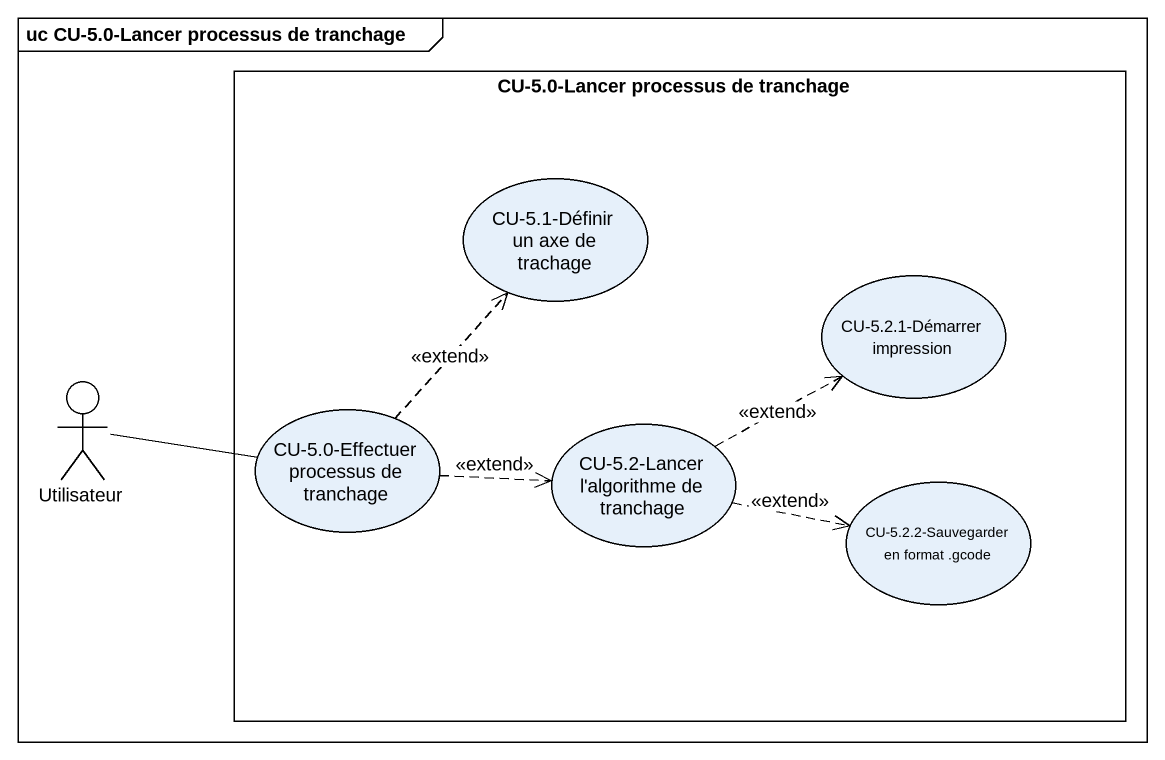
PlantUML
@startuml
mainframe uc CU-5.0-Lancer processus de tranchage
rectangle "CU-5.0-Lancer processus de tranchage" as CU_5_0_Lancer_processus_de {
  usecase "CU-5.1-Définir un axe de trachage" as CU_5_1_Définir_un_axe_de
  usecase "CU-5.2.1-Démarrer impression" as CU_5_2_1_Démarrer_impression
  usecase "CU-5.0-Effectuer processus de tranchage" as CU_5_0_Effectuer_processus
  usecase "CU-5.2-Lancer l'algorithme de tranchage" as CU_5_2_Lancer_l_algorithme
  usecase "CU-5.2.2-Sauvegarder en format .gcode" as CU_5_2_2_Sauvegarder_en
}
actor Utilisateur
Utilisateur -right- CU_5_0_Effectuer_processus
CU_5_0_Effectuer_processus .up.> CU_5_1_Définir_un_axe_de : <<extend>>
CU_5_0_Effectuer_processus .right.> CU_5_2_Lancer_l_algorithme : <<extend>>
CU_5_2_Lancer_l_algorithme .right.> CU_5_2_1_Démarrer_impression : <<extend>>
CU_5_2_Lancer_l_algorithme .right.> CU_5_2_2_Sauvegarder_en : <<extend>>
@enduml
